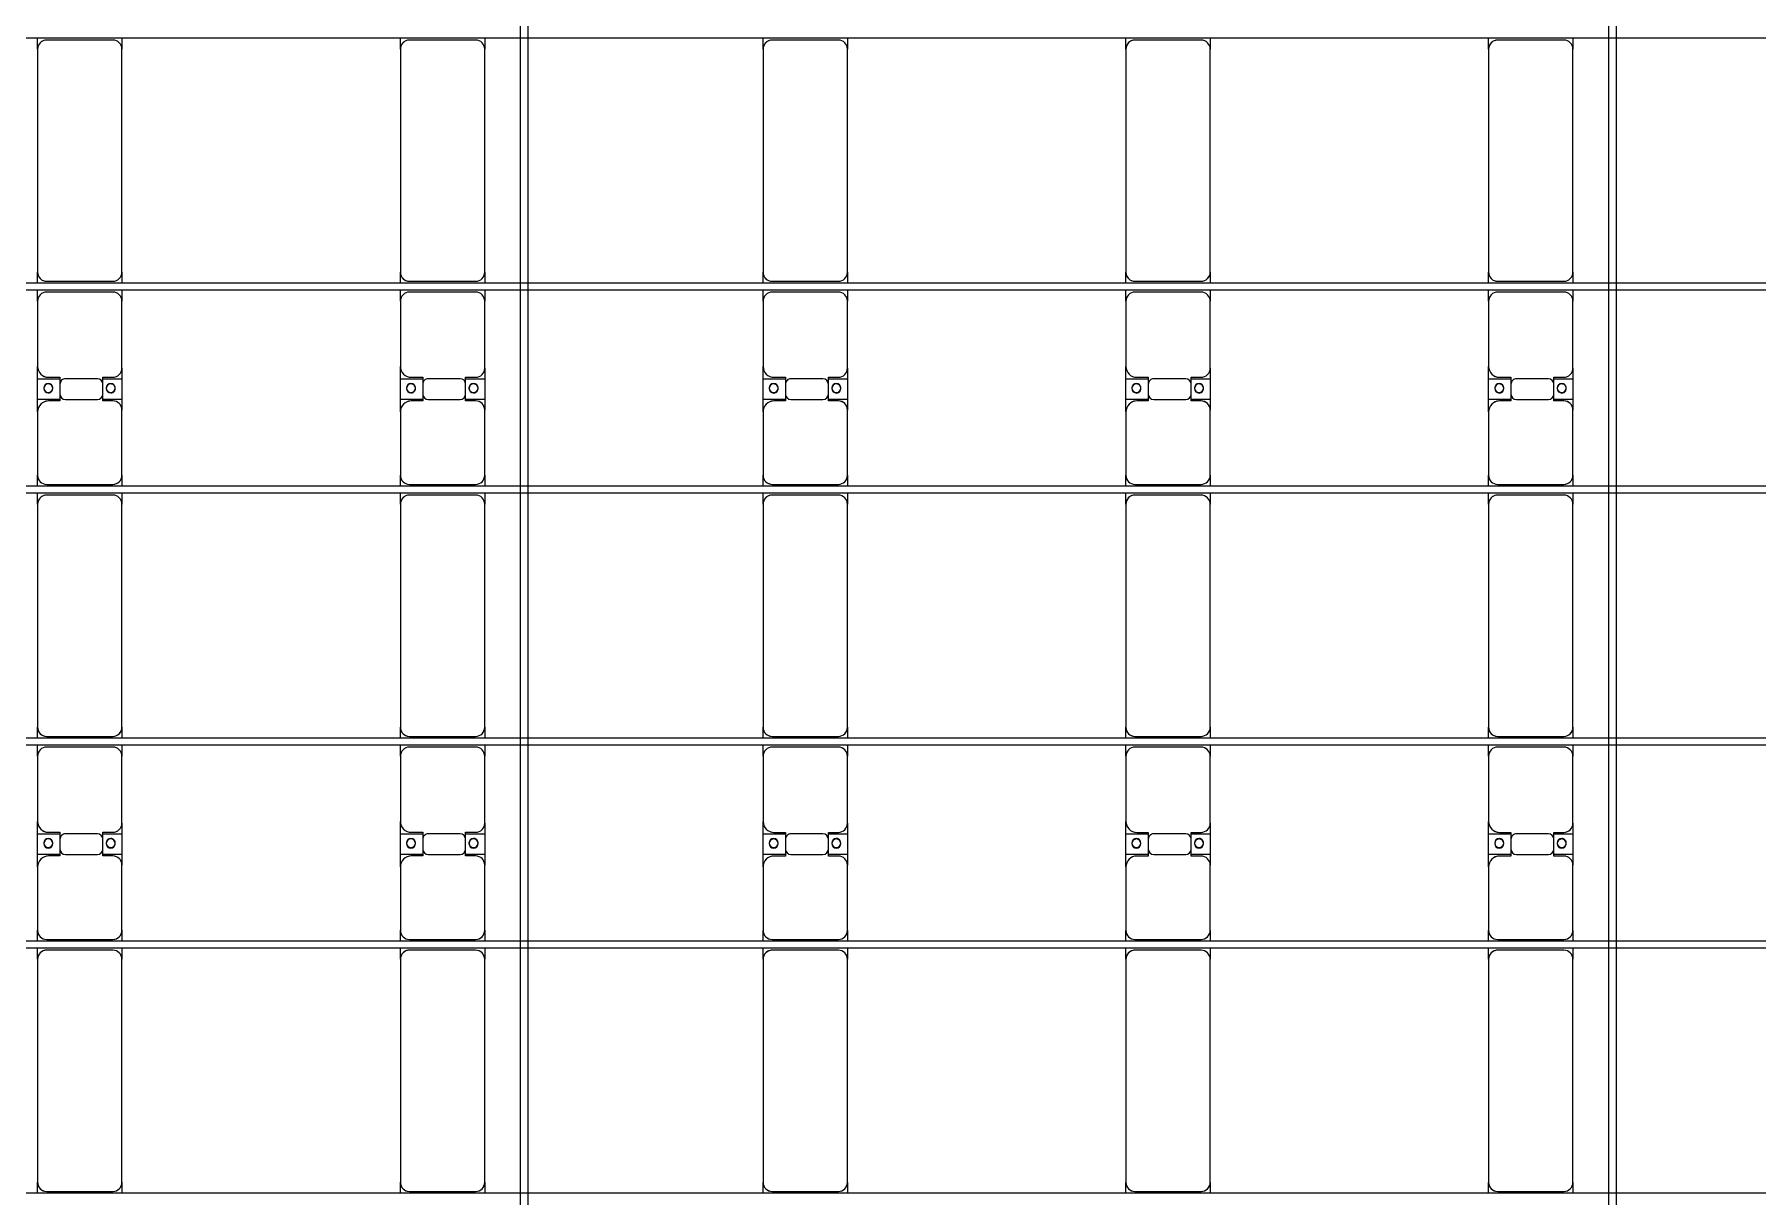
# Model space of a CAD drawing. Header units: millimetres. Extents: x -147246 to 112336, y -213734 to -86506.
# Drawn here: x -24365 to -14864, y -114665 to -108255 of the extents above; entities that cross this region are included whole.
import ezdxf

# ---------------------------------------------------------------- set-up
doc = ezdxf.new("R2010")
doc.units = ezdxf.units.MM
doc.layers.add('A-GENM', color=13, linetype='Continuous', lineweight=9)
doc.layers.add('S-BEAM', color=12, linetype='Continuous', lineweight=9)

# ---------------------------------------------------------------- blocks, each defined once
blk = doc.blocks.new('Dầm C52 - Dầm C52-18766-BỐ TRÍ KHUNG KẾT CẤU BÈ PIN 05')
at = {"layer": 'S-BEAM', "color": 1}
blk.add_line((-74474.3, 20), (74474.3, 20), dxfattribs=at)
blk = doc.blocks.new('Dầm C52 - Dầm C52-18767-BỐ TRÍ KHUNG KẾT CẤU BÈ PIN 05')
at = {"layer": 'S-BEAM', "color": 1}
for p, q in [((-74474.3, 20), (74474.3, 20)), ((74474.3, -20), (-74474.3, -20))]:
    blk.add_line(p, q, dxfattribs=at)
blk = doc.blocks.new('Dầm C52 - Dầm C52-18768-BỐ TRÍ KHUNG KẾT CẤU BÈ PIN 05')
at = {"layer": 'S-BEAM', "color": 1}
for p, q in [((-74474.3, 20), (74474.3, 20)), ((74474.3, -20), (-74474.3, -20))]:
    blk.add_line(p, q, dxfattribs=at)
blk = doc.blocks.new('Dầm C52 - Dầm C52-18769-BỐ TRÍ KHUNG KẾT CẤU BÈ PIN 05')
at = {"layer": 'S-BEAM', "color": 1}
blk.add_line((74474.3, -20), (-74474.3, -20), dxfattribs=at)
blk = doc.blocks.new('Dai phao do pin - DẢI PHAO ĐỠ PIN-V61-BỐ TRÍ KHUNG KẾT CẤU BÈ PIN 05')
at = {"layer": 'A-GENM', "color": 7}
for p, q in [((11868.9, 223.4), (11929.7, 223.4)), ((13160.3, 223.4), (11929.7, 223.4)), ((13160.3, 223.4), (13218.9, 223.4)), ((13258.9, 223.4), (13319.7, 223.4)), ((13689.7, 223.4), (13319.7, 223.4)), ((13689.7, 223.4), (13862.2, 223.4)), ((13747.8, 223.4), (13920.3, 223.4)), ((13747.8, 118.2), (13747.8, 223.4)), ((13862.2, 223.4), (13862.2, 118.2)), ((14280.3, 223.4), (13920.3, 223.4)), ((14280.3, 223.4), (14338.9, 223.4)), ((14378.9, 223.4), (14439.7, 223.4)), ((15670.3, 223.4), (14439.7, 223.4)), ((15670.3, 223.4), (15728.9, 223.4)), ((15768.9, 223.4), (15829.7, 223.4)), ((16199.7, 223.4), (15829.7, 223.4)), ((16199.7, 223.4), (16372.2, 223.4)), ((16257.8, 223.4), (16430.3, 223.4)), ((16257.8, 118.2), (16257.8, 223.4)), ((16372.2, 223.4), (16372.2, 118.2)), ((16790.3, 223.4), (16430.3, 223.4)), ((16790.3, 223.4), (16848.9, 223.4)), ((16888.9, 223.4), (16949.7, 223.4)), ((18180.3, 223.4), (16949.7, 223.4)), ((18180.3, 223.4), (18238.9, 223.4)), ((11879.7, 173.4), (11879.7, -191.6)), ((13210.3, -191.6), (13210.3, 173.4)), ((13269.7, 173.4), (13269.7, -191.6)), ((13739.7, 118.2), (13739.7, 173.4)), ((13832.2, 118.2), (13739.7, 118.2)), ((13870.3, 118.2), (13777.8, 118.2)), ((13870.3, 173.4), (13870.3, 118.2)), ((14330.3, -191.6), (14330.3, 173.4)), ((14389.7, 173.4), (14389.7, -191.6)), ((15720.3, -191.6), (15720.3, 173.4)), ((15779.7, 173.4), (15779.7, -191.6)), ((16249.7, 118.2), (16249.7, 173.4)), ((16342.2, 118.2), (16249.7, 118.2)), ((16380.3, 118.2), (16287.8, 118.2)), ((16380.3, 173.4), (16380.3, 118.2)), ((16840.3, -191.6), (16840.3, 173.4)), ((16899.7, 173.4), (16899.7, -191.6)), ((18230.3, -191.6), (18230.3, 173.4)), ((13747.8, 88.2), (13747.8, -88.2)), ((13862.2, -88.2), (13862.2, 88.2)), ((16257.8, 88.2), (16257.8, -88.2)), ((16372.2, -88.2), (16372.2, 88.2)), ((13739.7, -181.6), (13739.7, -118.2)), ((13739.7, -118.2), (13832.2, -118.2)), ((13747.8, -241.6), (13747.8, -118.2)), ((13777.8, -118.2), (13870.3, -118.2)), ((13862.2, -118.2), (13862.2, -241.6)), ((13870.3, -118.2), (13870.3, -181.6)), ((16249.7, -181.6), (16249.7, -118.2)), ((16249.7, -118.2), (16342.2, -118.2)), ((16257.8, -241.6), (16257.8, -118.2)), ((16287.8, -118.2), (16380.3, -118.2)), ((16372.2, -118.2), (16372.2, -241.6)), ((16380.3, -118.2), (16380.3, -181.6)), ((11929.7, -241.6), (11868.9, -241.6)), ((11929.7, -241.6), (13160.3, -241.6)), ((13218.9, -241.6), (13160.3, -241.6)), ((13319.7, -241.6), (13258.9, -241.6)), ((13319.7, -241.6), (13679.7, -241.6)), ((13862.2, -241.6), (13679.7, -241.6)), ((13930.3, -241.6), (13747.8, -241.6)), ((13930.3, -241.6), (14280.3, -241.6)), ((14338.9, -241.6), (14280.3, -241.6)), ((14439.7, -241.6), (14378.9, -241.6)), ((14439.7, -241.6), (15670.3, -241.6)), ((15728.9, -241.6), (15670.3, -241.6)), ((15829.7, -241.6), (15768.9, -241.6)), ((15829.7, -241.6), (16189.7, -241.6)), ((16372.2, -241.6), (16189.7, -241.6)), ((16440.3, -241.6), (16257.8, -241.6)), ((16440.3, -241.6), (16790.3, -241.6)), ((16848.9, -241.6), (16790.3, -241.6)), ((16949.7, -241.6), (16888.9, -241.6)), ((16949.7, -241.6), (18180.3, -241.6)), ((18238.9, -241.6), (18180.3, -241.6))]:
    blk.add_line(p, q, dxfattribs=at)
for centre, radius, start, end in [((11929.7, 173.4), 50, 90, 180), ((11929.7, 173.4), 50, 90, 180), ((13160.3, 173.4), 50, 0, 90), ((13160.3, 173.4), 50, 45, 90), ((13319.7, 173.4), 50, 90, 180), ((13319.7, 173.4), 50, 135, 180), ((13689.7, 173.4), 50, 360, 90), ((13689.7, 173.4), 50, 360, 45), ((13920.3, 173.4), 50, 90, 180), ((13920.3, 173.4), 50, 135, 180), ((14280.3, 173.4), 50, 0, 90), ((14280.3, 173.4), 50, 0, 45), ((14439.7, 173.4), 50, 90, 180), ((14439.7, 173.4), 50, 90, 180), ((15670.3, 173.4), 50, 0, 90), ((15670.3, 173.4), 50, 45, 90), ((15829.7, 173.4), 50, 90, 180), ((15829.7, 173.4), 50, 135, 180), ((16199.7, 173.4), 50, 360, 90), ((16199.7, 173.4), 50, 360, 45), ((16430.3, 173.4), 50, 90, 180), ((16430.3, 173.4), 50, 135, 180), ((16790.3, 173.4), 50, 0, 90), ((16790.3, 173.4), 50, 0, 45), ((16949.7, 173.4), 50, 90, 180), ((16949.7, 173.4), 50, 90, 180), ((18180.3, 173.4), 50, 0, 90), ((18180.3, 173.4), 50, 45, 90), ((13777.8, 88.2), 30, 90, 180), ((13798.6, 161.8), 25, 0, 180), ((13798.6, 161.8), 25, 180, 0), ((13801.4, 161.8), 25, 360, 180), ((13801.4, 161.8), 25, 180, 360), ((13832.2, 88.2), 30, 0, 90), ((16287.8, 88.2), 30, 90, 180), ((16308.6, 161.8), 25, 360, 180), ((16308.6, 161.8), 25, 180, 0), ((16311.4, 161.8), 25, 0, 180), ((16311.4, 161.8), 25, 180, 0), ((16342.2, 88.2), 30, 0, 90), ((13777.8, -88.2), 30, 180, 270), ((13832.2, -88.2), 30, 270, 0), ((16287.8, -88.2), 30, 180, 270), ((16342.2, -88.2), 30, 270, 360), ((13679.7, -181.6), 60, 270, 360), ((13679.7, -181.6), 60, 330, 360), ((13798.6, -183.2), 25, 0, 180), ((13798.6, -183.2), 25, 180, 0), ((13801.4, -183.2), 25, 360, 180), ((13801.4, -183.2), 25, 180, 0), ((13930.3, -181.6), 60, 180, 270), ((13930.3, -181.6), 60, 180, 210), ((16189.7, -181.6), 60, 270, 0), ((16189.7, -181.6), 60, 330, 0), ((16308.6, -183.2), 25, 0, 180), ((16308.6, -183.2), 25, 180, 0), ((16311.4, -183.2), 25, 0, 180), ((16311.4, -183.2), 25, 180, 0), ((16440.3, -181.6), 60, 180, 270), ((16440.3, -181.6), 60, 180, 210), ((11929.7, -191.6), 50, 180, 270), ((11929.7, -191.6), 50, 180, 255), ((13160.3, -191.6), 50, 270, 0), ((13160.3, -191.6), 50, 270, 345), ((13319.7, -191.6), 50, 180, 270), ((13319.7, -191.6), 50, 180, 225), ((14280.3, -191.6), 50, 270, 360), ((14280.3, -191.6), 50, 315, 360), ((14439.7, -191.6), 50, 180, 270), ((14439.7, -191.6), 50, 180, 255), ((15670.3, -191.6), 50, 270, 0), ((15670.3, -191.6), 50, 270, 345), ((15829.7, -191.6), 50, 180, 270), ((15829.7, -191.6), 50, 180, 225), ((16790.3, -191.6), 50, 270, 0), ((16790.3, -191.6), 50, 315, 0), ((16949.7, -191.6), 50, 180, 270), ((16949.7, -191.6), 50, 180, 255), ((18180.3, -191.6), 50, 270, 0), ((18180.3, -191.6), 50, 270, 345)]:
    blk.add_arc(centre, radius, start, end, dxfattribs=at)
blk = doc.blocks.new('Dai phao do pin - DẢI PHAO ĐỠ PIN-V62-BỐ TRÍ KHUNG KẾT CẤU BÈ PIN 05')
at = {"layer": 'A-GENM', "color": 7}
for p, q in [((11868.9, 223.4), (11929.7, 223.4)), ((13160.3, 223.4), (11929.7, 223.4)), ((13160.3, 223.4), (13218.9, 223.4)), ((13258.9, 223.4), (13319.7, 223.4)), ((13689.7, 223.4), (13319.7, 223.4)), ((13689.7, 223.4), (13862.2, 223.4)), ((13747.8, 223.4), (13920.3, 223.4)), ((13747.8, 118.2), (13747.8, 223.4)), ((13862.2, 223.4), (13862.2, 118.2)), ((14280.3, 223.4), (13920.3, 223.4)), ((14280.3, 223.4), (14338.9, 223.4)), ((14378.9, 223.4), (14439.7, 223.4)), ((15670.3, 223.4), (14439.7, 223.4)), ((15670.3, 223.4), (15728.9, 223.4)), ((15768.9, 223.4), (15829.7, 223.4)), ((16199.7, 223.4), (15829.7, 223.4)), ((16199.7, 223.4), (16372.2, 223.4)), ((16257.8, 223.4), (16430.3, 223.4)), ((16257.8, 118.2), (16257.8, 223.4)), ((16372.2, 223.4), (16372.2, 118.2)), ((16790.3, 223.4), (16430.3, 223.4)), ((16790.3, 223.4), (16848.9, 223.4)), ((16888.9, 223.4), (16949.7, 223.4)), ((18180.3, 223.4), (16949.7, 223.4)), ((18180.3, 223.4), (18238.9, 223.4)), ((11879.7, 173.4), (11879.7, -191.6)), ((13210.3, -191.6), (13210.3, 173.4)), ((13269.7, 173.4), (13269.7, -191.6)), ((13739.7, 118.2), (13739.7, 173.4)), ((13832.2, 118.2), (13739.7, 118.2)), ((13870.3, 118.2), (13777.8, 118.2)), ((13870.3, 173.4), (13870.3, 118.2)), ((14330.3, -191.6), (14330.3, 173.4)), ((14389.7, 173.4), (14389.7, -191.6)), ((15720.3, -191.6), (15720.3, 173.4)), ((15779.7, 173.4), (15779.7, -191.6)), ((16249.7, 118.2), (16249.7, 173.4)), ((16342.2, 118.2), (16249.7, 118.2)), ((16380.3, 118.2), (16287.8, 118.2)), ((16380.3, 173.4), (16380.3, 118.2)), ((16840.3, -191.6), (16840.3, 173.4)), ((16899.7, 173.4), (16899.7, -191.6)), ((18230.3, -191.6), (18230.3, 173.4)), ((13747.8, 88.2), (13747.8, -88.2)), ((13862.2, -88.2), (13862.2, 88.2)), ((16257.8, 88.2), (16257.8, -88.2)), ((16372.2, -88.2), (16372.2, 88.2)), ((13739.7, -181.6), (13739.7, -118.2)), ((13739.7, -118.2), (13832.2, -118.2)), ((13747.8, -241.6), (13747.8, -118.2)), ((13777.8, -118.2), (13870.3, -118.2)), ((13862.2, -118.2), (13862.2, -241.6)), ((13870.3, -118.2), (13870.3, -181.6)), ((16249.7, -181.6), (16249.7, -118.2)), ((16249.7, -118.2), (16342.2, -118.2)), ((16257.8, -241.6), (16257.8, -118.2)), ((16287.8, -118.2), (16380.3, -118.2)), ((16372.2, -118.2), (16372.2, -241.6)), ((16380.3, -118.2), (16380.3, -181.6)), ((11929.7, -241.6), (11868.9, -241.6)), ((11929.7, -241.6), (13160.3, -241.6)), ((13218.9, -241.6), (13160.3, -241.6)), ((13319.7, -241.6), (13258.9, -241.6)), ((13319.7, -241.6), (13679.7, -241.6)), ((13862.2, -241.6), (13679.7, -241.6)), ((13930.3, -241.6), (13747.8, -241.6)), ((13930.3, -241.6), (14280.3, -241.6)), ((14338.9, -241.6), (14280.3, -241.6)), ((14439.7, -241.6), (14378.9, -241.6)), ((14439.7, -241.6), (15670.3, -241.6)), ((15728.9, -241.6), (15670.3, -241.6)), ((15829.7, -241.6), (15768.9, -241.6)), ((15829.7, -241.6), (16189.7, -241.6)), ((16372.2, -241.6), (16189.7, -241.6)), ((16440.3, -241.6), (16257.8, -241.6)), ((16440.3, -241.6), (16790.3, -241.6)), ((16848.9, -241.6), (16790.3, -241.6)), ((16949.7, -241.6), (16888.9, -241.6)), ((16949.7, -241.6), (18180.3, -241.6)), ((18238.9, -241.6), (18180.3, -241.6))]:
    blk.add_line(p, q, dxfattribs=at)
for centre, radius, start, end in [((11929.7, 173.4), 50, 90, 180), ((11929.7, 173.4), 50, 90, 180), ((13160.3, 173.4), 50, 0, 90), ((13160.3, 173.4), 50, 45, 90), ((13319.7, 173.4), 50, 90, 180), ((13319.7, 173.4), 50, 135, 180), ((13689.7, 173.4), 50, 360, 90), ((13689.7, 173.4), 50, 360, 45), ((13920.3, 173.4), 50, 90, 180), ((13920.3, 173.4), 50, 135, 180), ((14280.3, 173.4), 50, 0, 90), ((14280.3, 173.4), 50, 0, 45), ((14439.7, 173.4), 50, 90, 180), ((14439.7, 173.4), 50, 90, 180), ((15670.3, 173.4), 50, 0, 90), ((15670.3, 173.4), 50, 45, 90), ((15829.7, 173.4), 50, 90, 180), ((15829.7, 173.4), 50, 135, 180), ((16199.7, 173.4), 50, 360, 90), ((16199.7, 173.4), 50, 360, 45), ((16430.3, 173.4), 50, 90, 180), ((16430.3, 173.4), 50, 135, 180), ((16790.3, 173.4), 50, 0, 90), ((16790.3, 173.4), 50, 0, 45), ((16949.7, 173.4), 50, 90, 180), ((16949.7, 173.4), 50, 90, 180), ((18180.3, 173.4), 50, 0, 90), ((18180.3, 173.4), 50, 45, 90), ((13777.8, 88.2), 30, 90, 180), ((13798.6, 161.8), 25, 0, 180), ((13798.6, 161.8), 25, 180, 0), ((13801.4, 161.8), 25, 360, 180), ((13801.4, 161.8), 25, 180, 360), ((13832.2, 88.2), 30, 0, 90), ((16287.8, 88.2), 30, 90, 180), ((16308.6, 161.8), 25, 360, 180), ((16308.6, 161.8), 25, 180, 0), ((16311.4, 161.8), 25, 0, 180), ((16311.4, 161.8), 25, 180, 0), ((16342.2, 88.2), 30, 0, 90), ((13777.8, -88.2), 30, 180, 270), ((13832.2, -88.2), 30, 270, 0), ((16287.8, -88.2), 30, 180, 270), ((16342.2, -88.2), 30, 270, 360), ((13679.7, -181.6), 60, 270, 360), ((13679.7, -181.6), 60, 330, 360), ((13798.6, -183.2), 25, 0, 180), ((13798.6, -183.2), 25, 180, 0), ((13801.4, -183.2), 25, 360, 180), ((13801.4, -183.2), 25, 180, 0), ((13930.3, -181.6), 60, 180, 270), ((13930.3, -181.6), 60, 180, 210), ((16189.7, -181.6), 60, 270, 0), ((16189.7, -181.6), 60, 330, 0), ((16308.6, -183.2), 25, 0, 180), ((16308.6, -183.2), 25, 180, 0), ((16311.4, -183.2), 25, 0, 180), ((16311.4, -183.2), 25, 180, 0), ((16440.3, -181.6), 60, 180, 270), ((16440.3, -181.6), 60, 180, 210), ((11929.7, -191.6), 50, 180, 270), ((11929.7, -191.6), 50, 180, 255), ((13160.3, -191.6), 50, 270, 0), ((13160.3, -191.6), 50, 270, 345), ((13319.7, -191.6), 50, 180, 270), ((13319.7, -191.6), 50, 180, 225), ((14280.3, -191.6), 50, 270, 360), ((14280.3, -191.6), 50, 315, 360), ((14439.7, -191.6), 50, 180, 270), ((14439.7, -191.6), 50, 180, 255), ((15670.3, -191.6), 50, 270, 0), ((15670.3, -191.6), 50, 270, 345), ((15829.7, -191.6), 50, 180, 270), ((15829.7, -191.6), 50, 180, 225), ((16790.3, -191.6), 50, 270, 0), ((16790.3, -191.6), 50, 315, 0), ((16949.7, -191.6), 50, 180, 270), ((16949.7, -191.6), 50, 180, 255), ((18180.3, -191.6), 50, 270, 0), ((18180.3, -191.6), 50, 270, 345)]:
    blk.add_arc(centre, radius, start, end, dxfattribs=at)
blk = doc.blocks.new('Dai phao do pin - DẢI PHAO ĐỠ PIN-V63-BỐ TRÍ KHUNG KẾT CẤU BÈ PIN 05')
at = {"layer": 'A-GENM', "color": 7}
for p, q in [((11868.9, 223.4), (11929.7, 223.4)), ((13160.3, 223.4), (11929.7, 223.4)), ((13160.3, 223.4), (13218.9, 223.4)), ((13258.9, 223.4), (13319.7, 223.4)), ((13689.7, 223.4), (13319.7, 223.4)), ((13689.7, 223.4), (13862.2, 223.4)), ((13747.8, 223.4), (13920.3, 223.4)), ((13747.8, 118.2), (13747.8, 223.4)), ((13862.2, 223.4), (13862.2, 118.2)), ((14280.3, 223.4), (13920.3, 223.4)), ((14280.3, 223.4), (14338.9, 223.4)), ((14378.9, 223.4), (14439.7, 223.4)), ((15670.3, 223.4), (14439.7, 223.4)), ((15670.3, 223.4), (15728.9, 223.4)), ((15768.9, 223.4), (15829.7, 223.4)), ((16199.7, 223.4), (15829.7, 223.4)), ((16199.7, 223.4), (16372.2, 223.4)), ((16257.8, 223.4), (16430.3, 223.4)), ((16257.8, 118.2), (16257.8, 223.4)), ((16372.2, 223.4), (16372.2, 118.2)), ((16790.3, 223.4), (16430.3, 223.4)), ((16790.3, 223.4), (16848.9, 223.4)), ((16888.9, 223.4), (16949.7, 223.4)), ((18180.3, 223.4), (16949.7, 223.4)), ((18180.3, 223.4), (18238.9, 223.4)), ((11879.7, 173.4), (11879.7, -191.6)), ((13210.3, -191.6), (13210.3, 173.4)), ((13269.7, 173.4), (13269.7, -191.6)), ((13739.7, 118.2), (13739.7, 173.4)), ((13832.2, 118.2), (13739.7, 118.2)), ((13870.3, 118.2), (13777.8, 118.2)), ((13870.3, 173.4), (13870.3, 118.2)), ((14330.3, -191.6), (14330.3, 173.4)), ((14389.7, 173.4), (14389.7, -191.6)), ((15720.3, -191.6), (15720.3, 173.4)), ((15779.7, 173.4), (15779.7, -191.6)), ((16249.7, 118.2), (16249.7, 173.4)), ((16342.2, 118.2), (16249.7, 118.2)), ((16380.3, 118.2), (16287.8, 118.2)), ((16380.3, 173.4), (16380.3, 118.2)), ((16840.3, -191.6), (16840.3, 173.4)), ((16899.7, 173.4), (16899.7, -191.6)), ((18230.3, -191.6), (18230.3, 173.4)), ((13747.8, 88.2), (13747.8, -88.2)), ((13862.2, -88.2), (13862.2, 88.2)), ((16257.8, 88.2), (16257.8, -88.2)), ((16372.2, -88.2), (16372.2, 88.2)), ((13739.7, -181.6), (13739.7, -118.2)), ((13739.7, -118.2), (13832.2, -118.2)), ((13747.8, -241.6), (13747.8, -118.2)), ((13777.8, -118.2), (13870.3, -118.2)), ((13862.2, -118.2), (13862.2, -241.6)), ((13870.3, -118.2), (13870.3, -181.6)), ((16249.7, -181.6), (16249.7, -118.2)), ((16249.7, -118.2), (16342.2, -118.2)), ((16257.8, -241.6), (16257.8, -118.2)), ((16287.8, -118.2), (16380.3, -118.2)), ((16372.2, -118.2), (16372.2, -241.6)), ((16380.3, -118.2), (16380.3, -181.6)), ((11929.7, -241.6), (11868.9, -241.6)), ((11929.7, -241.6), (13160.3, -241.6)), ((13218.9, -241.6), (13160.3, -241.6)), ((13319.7, -241.6), (13258.9, -241.6)), ((13319.7, -241.6), (13679.7, -241.6)), ((13862.2, -241.6), (13679.7, -241.6)), ((13930.3, -241.6), (13747.8, -241.6)), ((13930.3, -241.6), (14280.3, -241.6)), ((14338.9, -241.6), (14280.3, -241.6)), ((14439.7, -241.6), (14378.9, -241.6)), ((14439.7, -241.6), (15670.3, -241.6)), ((15728.9, -241.6), (15670.3, -241.6)), ((15829.7, -241.6), (15768.9, -241.6)), ((15829.7, -241.6), (16189.7, -241.6)), ((16372.2, -241.6), (16189.7, -241.6)), ((16440.3, -241.6), (16257.8, -241.6)), ((16440.3, -241.6), (16790.3, -241.6)), ((16848.9, -241.6), (16790.3, -241.6)), ((16949.7, -241.6), (16888.9, -241.6)), ((16949.7, -241.6), (18180.3, -241.6)), ((18238.9, -241.6), (18180.3, -241.6))]:
    blk.add_line(p, q, dxfattribs=at)
for centre, radius, start, end in [((11929.7, 173.4), 50, 90, 180), ((11929.7, 173.4), 50, 90, 180), ((13160.3, 173.4), 50, 0, 90), ((13160.3, 173.4), 50, 45, 90), ((13319.7, 173.4), 50, 90, 180), ((13319.7, 173.4), 50, 135, 180), ((13689.7, 173.4), 50, 360, 90), ((13689.7, 173.4), 50, 360, 45), ((13920.3, 173.4), 50, 90, 180), ((13920.3, 173.4), 50, 135, 180), ((14280.3, 173.4), 50, 0, 90), ((14280.3, 173.4), 50, 0, 45), ((14439.7, 173.4), 50, 90, 180), ((14439.7, 173.4), 50, 90, 180), ((15670.3, 173.4), 50, 0, 90), ((15670.3, 173.4), 50, 45, 90), ((15829.7, 173.4), 50, 90, 180), ((15829.7, 173.4), 50, 135, 180), ((16199.7, 173.4), 50, 360, 90), ((16199.7, 173.4), 50, 360, 45), ((16430.3, 173.4), 50, 90, 180), ((16430.3, 173.4), 50, 135, 180), ((16790.3, 173.4), 50, 0, 90), ((16790.3, 173.4), 50, 0, 45), ((16949.7, 173.4), 50, 90, 180), ((16949.7, 173.4), 50, 90, 180), ((18180.3, 173.4), 50, 0, 90), ((18180.3, 173.4), 50, 45, 90), ((13777.8, 88.2), 30, 90, 180), ((13798.6, 161.8), 25, 0, 180), ((13798.6, 161.8), 25, 180, 0), ((13801.4, 161.8), 25, 360, 180), ((13801.4, 161.8), 25, 180, 360), ((13832.2, 88.2), 30, 0, 90), ((16287.8, 88.2), 30, 90, 180), ((16308.6, 161.8), 25, 360, 180), ((16308.6, 161.8), 25, 180, 0), ((16311.4, 161.8), 25, 0, 180), ((16311.4, 161.8), 25, 180, 0), ((16342.2, 88.2), 30, 0, 90), ((13777.8, -88.2), 30, 180, 270), ((13832.2, -88.2), 30, 270, 0), ((16287.8, -88.2), 30, 180, 270), ((16342.2, -88.2), 30, 270, 360), ((13679.7, -181.6), 60, 270, 360), ((13679.7, -181.6), 60, 330, 360), ((13798.6, -183.2), 25, 0, 180), ((13798.6, -183.2), 25, 180, 0), ((13801.4, -183.2), 25, 360, 180), ((13801.4, -183.2), 25, 180, 0), ((13930.3, -181.6), 60, 180, 270), ((13930.3, -181.6), 60, 180, 210), ((16189.7, -181.6), 60, 270, 0), ((16189.7, -181.6), 60, 330, 0), ((16308.6, -183.2), 25, 0, 180), ((16308.6, -183.2), 25, 180, 0), ((16311.4, -183.2), 25, 0, 180), ((16311.4, -183.2), 25, 180, 0), ((16440.3, -181.6), 60, 180, 270), ((16440.3, -181.6), 60, 180, 210), ((11929.7, -191.6), 50, 180, 270), ((11929.7, -191.6), 50, 180, 255), ((13160.3, -191.6), 50, 270, 0), ((13160.3, -191.6), 50, 270, 345), ((13319.7, -191.6), 50, 180, 270), ((13319.7, -191.6), 50, 180, 225), ((14280.3, -191.6), 50, 270, 360), ((14280.3, -191.6), 50, 315, 360), ((14439.7, -191.6), 50, 180, 270), ((14439.7, -191.6), 50, 180, 255), ((15670.3, -191.6), 50, 270, 0), ((15670.3, -191.6), 50, 270, 345), ((15829.7, -191.6), 50, 180, 270), ((15829.7, -191.6), 50, 180, 225), ((16790.3, -191.6), 50, 270, 0), ((16790.3, -191.6), 50, 315, 0), ((16949.7, -191.6), 50, 180, 270), ((16949.7, -191.6), 50, 180, 255), ((18180.3, -191.6), 50, 270, 0), ((18180.3, -191.6), 50, 270, 345)]:
    blk.add_arc(centre, radius, start, end, dxfattribs=at)
blk = doc.blocks.new('Dai phao do pin - DẢI PHAO ĐỠ PIN-V64-BỐ TRÍ KHUNG KẾT CẤU BÈ PIN 05')
at = {"layer": 'A-GENM', "color": 7}
for p, q in [((11868.9, 223.4), (11929.7, 223.4)), ((13160.3, 223.4), (11929.7, 223.4)), ((13160.3, 223.4), (13218.9, 223.4)), ((13258.9, 223.4), (13319.7, 223.4)), ((13689.7, 223.4), (13319.7, 223.4)), ((13689.7, 223.4), (13862.2, 223.4)), ((13747.8, 223.4), (13920.3, 223.4)), ((13747.8, 118.2), (13747.8, 223.4)), ((13862.2, 223.4), (13862.2, 118.2)), ((14280.3, 223.4), (13920.3, 223.4)), ((14280.3, 223.4), (14338.9, 223.4)), ((14378.9, 223.4), (14439.7, 223.4)), ((15670.3, 223.4), (14439.7, 223.4)), ((15670.3, 223.4), (15728.9, 223.4)), ((15768.9, 223.4), (15829.7, 223.4)), ((16199.7, 223.4), (15829.7, 223.4)), ((16199.7, 223.4), (16372.2, 223.4)), ((16257.8, 223.4), (16430.3, 223.4)), ((16257.8, 118.2), (16257.8, 223.4)), ((16372.2, 223.4), (16372.2, 118.2)), ((16790.3, 223.4), (16430.3, 223.4)), ((16790.3, 223.4), (16848.9, 223.4)), ((16888.9, 223.4), (16949.7, 223.4)), ((18180.3, 223.4), (16949.7, 223.4)), ((18180.3, 223.4), (18238.9, 223.4)), ((11879.7, 173.4), (11879.7, -191.6)), ((13210.3, -191.6), (13210.3, 173.4)), ((13269.7, 173.4), (13269.7, -191.6)), ((13739.7, 118.2), (13739.7, 173.4)), ((13832.2, 118.2), (13739.7, 118.2)), ((13870.3, 118.2), (13777.8, 118.2)), ((13870.3, 173.4), (13870.3, 118.2)), ((14330.3, -191.6), (14330.3, 173.4)), ((14389.7, 173.4), (14389.7, -191.6)), ((15720.3, -191.6), (15720.3, 173.4)), ((15779.7, 173.4), (15779.7, -191.6)), ((16249.7, 118.2), (16249.7, 173.4)), ((16342.2, 118.2), (16249.7, 118.2)), ((16380.3, 118.2), (16287.8, 118.2)), ((16380.3, 173.4), (16380.3, 118.2)), ((16840.3, -191.6), (16840.3, 173.4)), ((16899.7, 173.4), (16899.7, -191.6)), ((18230.3, -191.6), (18230.3, 173.4)), ((13747.8, 88.2), (13747.8, -88.2)), ((13862.2, -88.2), (13862.2, 88.2)), ((16257.8, 88.2), (16257.8, -88.2)), ((16372.2, -88.2), (16372.2, 88.2)), ((13739.7, -181.6), (13739.7, -118.2)), ((13739.7, -118.2), (13832.2, -118.2)), ((13747.8, -241.6), (13747.8, -123.2)), ((13777.8, -118.2), (13870.3, -118.2)), ((13862.2, -123.2), (13862.2, -241.6)), ((13870.3, -118.2), (13870.3, -181.6)), ((16249.7, -181.6), (16249.7, -118.2)), ((16249.7, -118.2), (16342.2, -118.2)), ((16257.8, -241.6), (16257.8, -123.2)), ((16287.8, -118.2), (16380.3, -118.2)), ((16372.2, -123.2), (16372.2, -241.6)), ((16380.3, -118.2), (16380.3, -181.6)), ((11929.7, -241.6), (11868.9, -241.6)), ((11929.7, -241.6), (13160.3, -241.6)), ((13218.9, -241.6), (13160.3, -241.6)), ((13319.7, -241.6), (13258.9, -241.6)), ((13319.7, -241.6), (13679.7, -241.6)), ((13862.2, -241.6), (13679.7, -241.6)), ((13930.3, -241.6), (13747.8, -241.6)), ((13930.3, -241.6), (14280.3, -241.6)), ((14338.9, -241.6), (14280.3, -241.6)), ((14439.7, -241.6), (14378.9, -241.6)), ((14439.7, -241.6), (15670.3, -241.6)), ((15728.9, -241.6), (15670.3, -241.6)), ((15829.7, -241.6), (15768.9, -241.6)), ((15829.7, -241.6), (16189.7, -241.6)), ((16372.2, -241.6), (16189.7, -241.6)), ((16440.3, -241.6), (16257.8, -241.6)), ((16440.3, -241.6), (16790.3, -241.6)), ((16848.9, -241.6), (16790.3, -241.6)), ((16949.7, -241.6), (16888.9, -241.6)), ((16949.7, -241.6), (18180.3, -241.6)), ((18238.9, -241.6), (18180.3, -241.6))]:
    blk.add_line(p, q, dxfattribs=at)
for centre, radius, start, end in [((11929.7, 173.4), 50, 90, 180), ((11929.7, 173.4), 50, 90, 180), ((13160.3, 173.4), 50, 0, 90), ((13160.3, 173.4), 50, 45, 90), ((13319.7, 173.4), 50, 90, 180), ((13319.7, 173.4), 50, 135, 180), ((13689.7, 173.4), 50, 360, 90), ((13689.7, 173.4), 50, 360, 45), ((13920.3, 173.4), 50, 90, 180), ((13920.3, 173.4), 50, 135, 180), ((14280.3, 173.4), 50, 0, 90), ((14280.3, 173.4), 50, 0, 45), ((14439.7, 173.4), 50, 90, 180), ((14439.7, 173.4), 50, 90, 180), ((15670.3, 173.4), 50, 0, 90), ((15670.3, 173.4), 50, 45, 90), ((15829.7, 173.4), 50, 90, 180), ((15829.7, 173.4), 50, 135, 180), ((16199.7, 173.4), 50, 360, 90), ((16199.7, 173.4), 50, 360, 45), ((16430.3, 173.4), 50, 90, 180), ((16430.3, 173.4), 50, 135, 180), ((16790.3, 173.4), 50, 0, 90), ((16790.3, 173.4), 50, 0, 45), ((16949.7, 173.4), 50, 90, 180), ((16949.7, 173.4), 50, 90, 180), ((18180.3, 173.4), 50, 0, 90), ((18180.3, 173.4), 50, 45, 90), ((13777.8, 88.2), 30, 90, 180), ((13798.6, 161.8), 25, 0, 180), ((13798.6, 161.8), 25, 180, 0), ((13801.4, 161.8), 25, 360, 180), ((13801.4, 161.8), 25, 180, 360), ((13832.2, 88.2), 30, 0, 90), ((16287.8, 88.2), 30, 90, 180), ((16308.6, 161.8), 25, 360, 180), ((16308.6, 161.8), 25, 180, 0), ((16311.4, 161.8), 25, 0, 180), ((16311.4, 161.8), 25, 180, 0), ((16342.2, 88.2), 30, 0, 90), ((13777.8, -88.2), 30, 180, 270), ((13832.2, -88.2), 30, 270, 0), ((16287.8, -88.2), 30, 180, 270), ((16342.2, -88.2), 30, 270, 360), ((13679.7, -181.6), 60, 270, 360), ((13679.7, -181.6), 60, 330, 360), ((13798.6, -183.2), 25, 0, 180), ((13798.6, -183.2), 25, 180, 0), ((13801.4, -183.2), 25, 360, 180), ((13801.4, -183.2), 25, 180, 0), ((13930.3, -181.6), 60, 180, 270), ((13930.3, -181.6), 60, 180, 210), ((16189.7, -181.6), 60, 270, 0), ((16189.7, -181.6), 60, 330, 0), ((16308.6, -183.2), 25, 0, 180), ((16308.6, -183.2), 25, 180, 0), ((16311.4, -183.2), 25, 0, 180), ((16311.4, -183.2), 25, 180, 0), ((16440.3, -181.6), 60, 180, 270), ((16440.3, -181.6), 60, 180, 210), ((11929.7, -191.6), 50, 180, 270), ((11929.7, -191.6), 50, 180, 255), ((13160.3, -191.6), 50, 270, 0), ((13160.3, -191.6), 50, 270, 345), ((13319.7, -191.6), 50, 180, 270), ((13319.7, -191.6), 50, 180, 225), ((14280.3, -191.6), 50, 270, 360), ((14280.3, -191.6), 50, 315, 360), ((14439.7, -191.6), 50, 180, 270), ((14439.7, -191.6), 50, 180, 255), ((15670.3, -191.6), 50, 270, 0), ((15670.3, -191.6), 50, 270, 345), ((15829.7, -191.6), 50, 180, 270), ((15829.7, -191.6), 50, 180, 225), ((16790.3, -191.6), 50, 270, 0), ((16790.3, -191.6), 50, 315, 0), ((16949.7, -191.6), 50, 180, 270), ((16949.7, -191.6), 50, 180, 255), ((18180.3, -191.6), 50, 270, 0), ((18180.3, -191.6), 50, 270, 345)]:
    blk.add_arc(centre, radius, start, end, dxfattribs=at)
blk = doc.blocks.new('Dai phao do pin - DẢI PHAO ĐỠ PIN-V65-BỐ TRÍ KHUNG KẾT CẤU BÈ PIN 05')
at = {"layer": 'A-GENM', "color": 7}
for p, q in [((11868.9, 223.4), (11929.7, 223.4)), ((13160.3, 223.4), (11929.7, 223.4)), ((13160.3, 223.4), (13218.9, 223.4)), ((13258.9, 223.4), (13319.7, 223.4)), ((13689.7, 223.4), (13319.7, 223.4)), ((13689.7, 223.4), (13862.2, 223.4)), ((13747.8, 223.4), (13920.3, 223.4)), ((13747.8, 118.2), (13747.8, 223.4)), ((13862.2, 223.4), (13862.2, 118.2)), ((14280.3, 223.4), (13920.3, 223.4)), ((14280.3, 223.4), (14338.9, 223.4)), ((14378.9, 223.4), (14439.7, 223.4)), ((15670.3, 223.4), (14439.7, 223.4)), ((15670.3, 223.4), (15728.9, 223.4)), ((15768.9, 223.4), (15829.7, 223.4)), ((16199.7, 223.4), (15829.7, 223.4)), ((16199.7, 223.4), (16372.2, 223.4)), ((16257.8, 223.4), (16430.3, 223.4)), ((16257.8, 118.2), (16257.8, 223.4)), ((16372.2, 223.4), (16372.2, 118.2)), ((16790.3, 223.4), (16430.3, 223.4)), ((16790.3, 223.4), (16848.9, 223.4)), ((16888.9, 223.4), (16949.7, 223.4)), ((18180.3, 223.4), (16949.7, 223.4)), ((18180.3, 223.4), (18238.9, 223.4)), ((11879.7, 173.4), (11879.7, -191.6)), ((13210.3, -191.6), (13210.3, 173.4)), ((13269.7, 173.4), (13269.7, -191.6)), ((13739.7, 118.2), (13739.7, 173.4)), ((13832.2, 118.2), (13739.7, 118.2)), ((13870.3, 118.2), (13777.8, 118.2)), ((13870.3, 173.4), (13870.3, 118.2)), ((14330.3, -191.6), (14330.3, 173.4)), ((14389.7, 173.4), (14389.7, -191.6)), ((15720.3, -191.6), (15720.3, 173.4)), ((15779.7, 173.4), (15779.7, -191.6)), ((16249.7, 118.2), (16249.7, 173.4)), ((16342.2, 118.2), (16249.7, 118.2)), ((16380.3, 118.2), (16287.8, 118.2)), ((16380.3, 173.4), (16380.3, 118.2)), ((16840.3, -191.6), (16840.3, 173.4)), ((16899.7, 173.4), (16899.7, -191.6)), ((18230.3, -191.6), (18230.3, 173.4)), ((13747.8, 88.2), (13747.8, -88.2)), ((13862.2, -88.2), (13862.2, 88.2)), ((16257.8, 88.2), (16257.8, -88.2)), ((16372.2, -88.2), (16372.2, 88.2)), ((13739.7, -181.6), (13739.7, -118.2)), ((13739.7, -118.2), (13832.2, -118.2)), ((13747.8, -241.6), (13747.8, -118.2)), ((13777.8, -118.2), (13870.3, -118.2)), ((13862.2, -118.2), (13862.2, -241.6)), ((13870.3, -118.2), (13870.3, -181.6)), ((16249.7, -181.6), (16249.7, -118.2)), ((16249.7, -118.2), (16342.2, -118.2)), ((16257.8, -241.6), (16257.8, -118.2)), ((16287.8, -118.2), (16380.3, -118.2)), ((16372.2, -118.2), (16372.2, -241.6)), ((16380.3, -118.2), (16380.3, -181.6)), ((11929.7, -241.6), (11868.9, -241.6)), ((11929.7, -241.6), (13160.3, -241.6)), ((13218.9, -241.6), (13160.3, -241.6)), ((13319.7, -241.6), (13258.9, -241.6)), ((13319.7, -241.6), (13679.7, -241.6)), ((13862.2, -241.6), (13679.7, -241.6)), ((13930.3, -241.6), (13747.8, -241.6)), ((13930.3, -241.6), (14280.3, -241.6)), ((14338.9, -241.6), (14280.3, -241.6)), ((14439.7, -241.6), (14378.9, -241.6)), ((14439.7, -241.6), (15670.3, -241.6)), ((15728.9, -241.6), (15670.3, -241.6)), ((15829.7, -241.6), (15768.9, -241.6)), ((15829.7, -241.6), (16189.7, -241.6)), ((16372.2, -241.6), (16189.7, -241.6)), ((16440.3, -241.6), (16257.8, -241.6)), ((16440.3, -241.6), (16790.3, -241.6)), ((16848.9, -241.6), (16790.3, -241.6)), ((16949.7, -241.6), (16888.9, -241.6)), ((16949.7, -241.6), (18180.3, -241.6)), ((18238.9, -241.6), (18180.3, -241.6))]:
    blk.add_line(p, q, dxfattribs=at)
for centre, radius, start, end in [((11929.7, 173.4), 50, 90, 180), ((11929.7, 173.4), 50, 90, 180), ((13160.3, 173.4), 50, 0, 90), ((13160.3, 173.4), 50, 45, 90), ((13319.7, 173.4), 50, 90, 180), ((13319.7, 173.4), 50, 135, 180), ((13689.7, 173.4), 50, 360, 90), ((13689.7, 173.4), 50, 360, 45), ((13920.3, 173.4), 50, 90, 180), ((13920.3, 173.4), 50, 135, 180), ((14280.3, 173.4), 50, 0, 90), ((14280.3, 173.4), 50, 0, 45), ((14439.7, 173.4), 50, 90, 180), ((14439.7, 173.4), 50, 90, 180), ((15670.3, 173.4), 50, 0, 90), ((15670.3, 173.4), 50, 45, 90), ((15829.7, 173.4), 50, 90, 180), ((15829.7, 173.4), 50, 135, 180), ((16199.7, 173.4), 50, 360, 90), ((16199.7, 173.4), 50, 360, 45), ((16430.3, 173.4), 50, 90, 180), ((16430.3, 173.4), 50, 135, 180), ((16790.3, 173.4), 50, 0, 90), ((16790.3, 173.4), 50, 0, 45), ((16949.7, 173.4), 50, 90, 180), ((16949.7, 173.4), 50, 90, 180), ((18180.3, 173.4), 50, 0, 90), ((18180.3, 173.4), 50, 45, 90), ((13777.8, 88.2), 30, 90, 180), ((13798.6, 161.8), 25, 0, 180), ((13798.6, 161.8), 25, 180, 0), ((13801.4, 161.8), 25, 360, 180), ((13801.4, 161.8), 25, 180, 360), ((13832.2, 88.2), 30, 0, 90), ((16287.8, 88.2), 30, 90, 180), ((16308.6, 161.8), 25, 360, 180), ((16308.6, 161.8), 25, 180, 0), ((16311.4, 161.8), 25, 0, 180), ((16311.4, 161.8), 25, 180, 0), ((16342.2, 88.2), 30, 0, 90), ((13777.8, -88.2), 30, 180, 270), ((13832.2, -88.2), 30, 270, 0), ((16287.8, -88.2), 30, 180, 270), ((16342.2, -88.2), 30, 270, 360), ((13679.7, -181.6), 60, 270, 360), ((13679.7, -181.6), 60, 330, 360), ((13798.6, -183.2), 25, 0, 180), ((13798.6, -183.2), 25, 180, 0), ((13801.4, -183.2), 25, 360, 180), ((13801.4, -183.2), 25, 180, 0), ((13930.3, -181.6), 60, 180, 270), ((13930.3, -181.6), 60, 180, 210), ((16189.7, -181.6), 60, 270, 0), ((16189.7, -181.6), 60, 330, 0), ((16308.6, -183.2), 25, 0, 180), ((16308.6, -183.2), 25, 180, 0), ((16311.4, -183.2), 25, 0, 180), ((16311.4, -183.2), 25, 180, 0), ((16440.3, -181.6), 60, 180, 270), ((16440.3, -181.6), 60, 180, 210), ((11929.7, -191.6), 50, 180, 270), ((11929.7, -191.6), 50, 180, 210), ((11929.7, -191.6), 50, 214.94626, 255), ((13160.3, -191.6), 50, 270, 0), ((13160.3, -191.6), 50, 270, 345), ((13319.7, -191.6), 50, 180, 270), ((13319.7, -191.6), 50, 180, 225), ((14280.3, -191.6), 50, 270, 360), ((14280.3, -191.6), 50, 315, 360), ((14439.7, -191.6), 50, 180, 270), ((14439.7, -191.6), 50, 180, 255), ((15670.3, -191.6), 50, 270, 0), ((15670.3, -191.6), 50, 270, 345), ((15829.7, -191.6), 50, 180, 270), ((15829.7, -191.6), 50, 180, 225), ((16790.3, -191.6), 50, 270, 0), ((16790.3, -191.6), 50, 315, 0), ((16949.7, -191.6), 50, 180, 270), ((16949.7, -191.6), 50, 180, 255), ((18180.3, -191.6), 50, 270, 0), ((18180.3, -191.6), 50, 270, 345)]:
    blk.add_arc(centre, radius, start, end, dxfattribs=at)
blk = doc.blocks.new('Dầm C52 - Hộp 40x60-25902-BỐ TRÍ KHUNG KẾT CẤU BÈ PIN 05')
at = {"layer": 'S-BEAM', "color": 3, "lineweight": 25}
for p, q in [((-55977.2, 20), (55977.2, 20)), ((55977.2, -20), (-55977.2, -20))]:
    blk.add_line(p, q, dxfattribs=at)
blk = doc.blocks.new('Dầm C52 - Hộp 40x60-25903-BỐ TRÍ KHUNG KẾT CẤU BÈ PIN 05')
at = {"layer": 'S-BEAM', "color": 3, "lineweight": 25}
for p, q in [((-55977.2, 20), (55977.2, 20)), ((55977.2, -20), (-55977.2, -20))]:
    blk.add_line(p, q, dxfattribs=at)
blk = doc.blocks.new('HOBANMONG_BEPIN 5_rvt-1-BỐ TRÍ KHUNG KẾT CẤU BÈ PIN 05')
at = {"layer": 'A-GENM', "color": 3, "lineweight": 25, "rotation": 269.9997710125194}
for name, p in [('Dai phao do pin - DẢI PHAO ĐỠ PIN-V61-BỐ TRÍ KHUNG KẾT CẤU BÈ PIN 05', (-24105.5, -96406.1)), ('Dai phao do pin - DẢI PHAO ĐỠ PIN-V62-BỐ TRÍ KHUNG KẾT CẤU BÈ PIN 05', (-22105.5, -96406.1)), ('Dai phao do pin - DẢI PHAO ĐỠ PIN-V63-BỐ TRÍ KHUNG KẾT CẤU BÈ PIN 05', (-20105.5, -96406.2)), ('Dai phao do pin - DẢI PHAO ĐỠ PIN-V64-BỐ TRÍ KHUNG KẾT CẤU BÈ PIN 05', (-18105.5, -96406.2)), ('Dai phao do pin - DẢI PHAO ĐỠ PIN-V65-BỐ TRÍ KHUNG KẾT CẤU BÈ PIN 05', (-16105.5, -96406.2))]:
    blk.add_blockref(name, p, dxfattribs=at)
at = {"layer": 'S-BEAM', "color": 3, "lineweight": 25}
for name, p, rotation in [('Dầm C52 - Hộp 40x60-25902-BỐ TRÍ KHUNG KẾT CẤU BÈ PIN 05', (-21664.2, -148542), 269.9997710125197), ('Dầm C52 - Hộp 40x60-25903-BỐ TRÍ KHUNG KẾT CẤU BÈ PIN 05', (-15664.2, -148542), 269.9997710125197), ('Dầm C52 - Dầm C52-18766-BỐ TRÍ KHUNG KẾT CẤU BÈ PIN 05', (-66079.9, -108254.9), 179.9997710135151), ('Dầm C52 - Dầm C52-18767-BỐ TRÍ KHUNG KẾT CẤU BÈ PIN 05', (-66079.9, -109644.9), 179.9997710135151), ('Dầm C52 - Dầm C52-18767-BỐ TRÍ KHUNG KẾT CẤU BÈ PIN 05', (-66079.9, -110764.9), 179.9997710135151), ('Dầm C52 - Dầm C52-18768-BỐ TRÍ KHUNG KẾT CẤU BÈ PIN 05', (-66079.9, -112154.9), 179.9997710135151), ('Dầm C52 - Dầm C52-18768-BỐ TRÍ KHUNG KẾT CẤU BÈ PIN 05', (-66079.9, -113274.9), 179.9997710135151), ('Dầm C52 - Dầm C52-18769-BỐ TRÍ KHUNG KẾT CẤU BÈ PIN 05', (-66079.9, -114664.9), 179.9997710135151)]:
    blk.add_blockref(name, p, dxfattribs=dict(at, rotation=rotation))

msp = doc.modelspace()

# ---------------------------------------------------------------- block references
at = {"lineweight": 5}
msp.add_blockref('HOBANMONG_BEPIN 5_rvt-1-BỐ TRÍ KHUNG KẾT CẤU BÈ PIN 05', (0, 0), dxfattribs=at)

doc.saveas('drawing.dxf')
